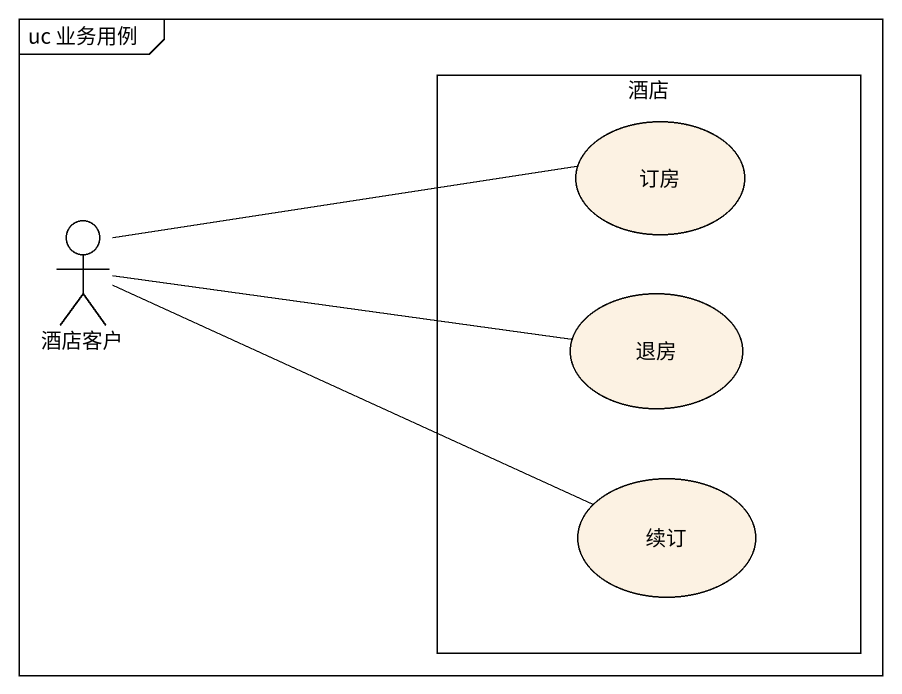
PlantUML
@startuml
mainframe uc 业务用例
rectangle 酒店 {
  usecase 订房
  usecase 退房
  usecase 续订
}
actor 酒店客户
酒店客户 -right- 订房
酒店客户 -right- 退房
酒店客户 -right- 续订
@enduml
